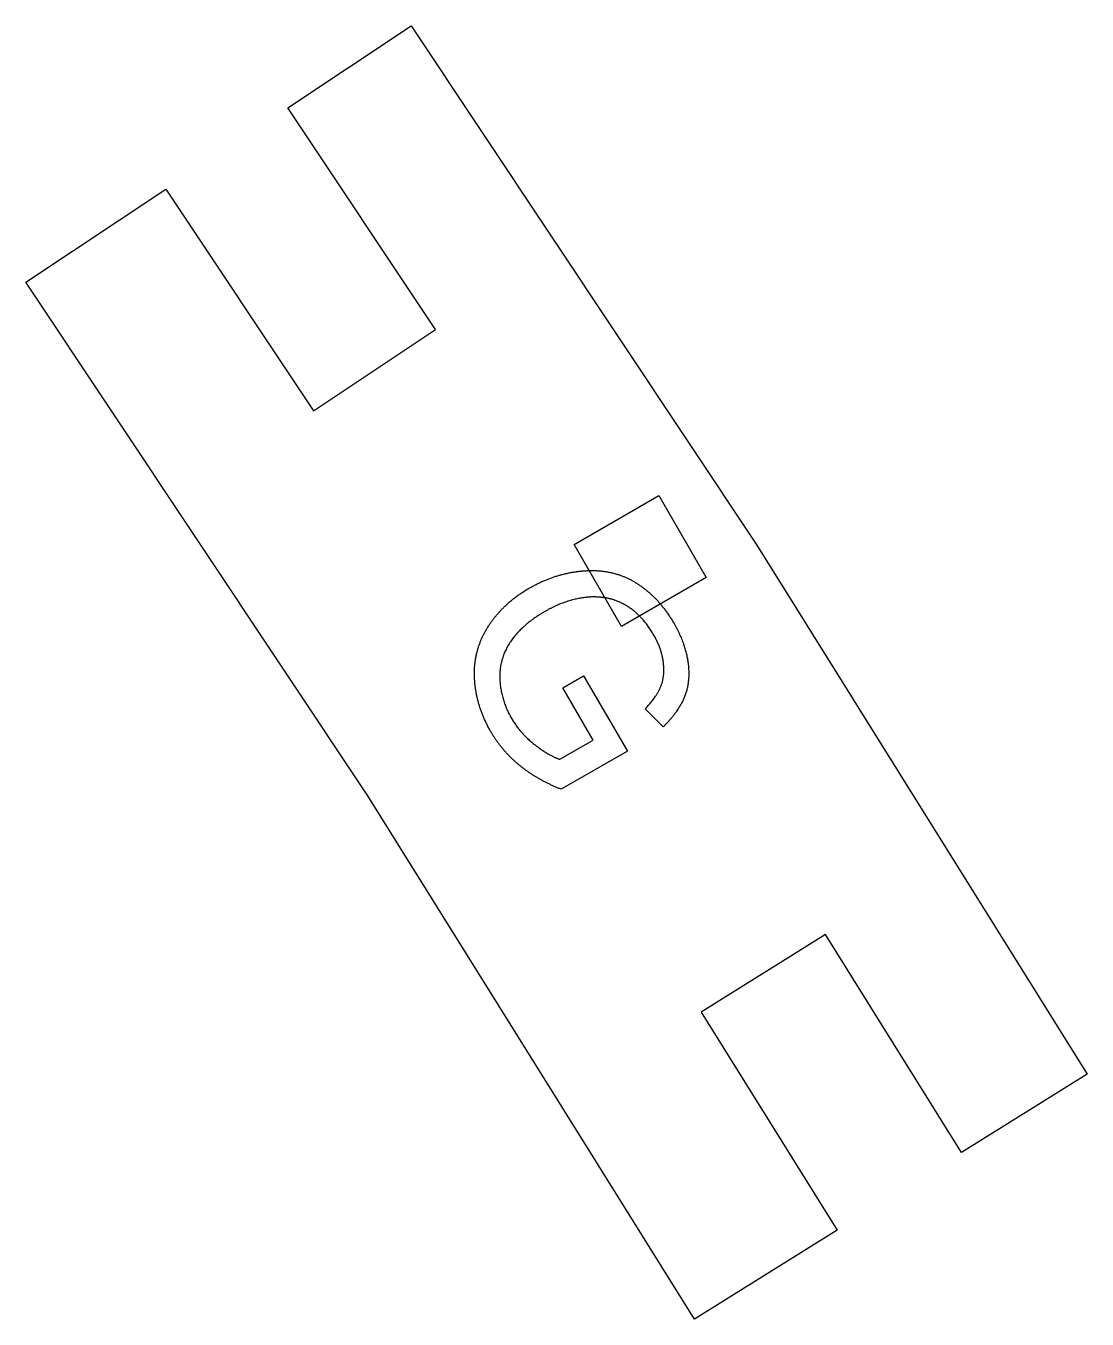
# Model space of a CAD drawing. Header units: millimetres. Extents: x 108.2 to 128.8, y 50.7 to 75.9.
import ezdxf

# ---------------------------------------------------------------- set-up
doc = ezdxf.new("R2010")
doc.units = ezdxf.units.MM
doc.layers.get('0').update_dxf_attribs({"linetype": 'CONTINUOUS'})

msp = doc.modelspace()

# ---------------------------------------------------------------- linework, layer by layer
for p, q in [((118.597, 62.984), (119.003, 63.218)), ((119.003, 63.218), (119.853, 61.752)), ((119.185, 61.965), (118.597, 62.984)), ((120.55, 62.224), (120.198, 62.572)), ((118.54, 61.593), (119.185, 61.965)), ((119.853, 61.752), (118.567, 61.01))]:
    msp.add_line(p, q)
for points in [[(113.749, 68.374), (116.122, 69.953), (113.252, 74.265), (115.65, 75.861), (122.372, 65.76), (128.793, 55.466), (126.351, 53.943), (123.705, 58.185), (121.287, 56.677), (123.933, 52.435), (121.157, 50.703), (114.806, 60.884), (108.157, 70.875), (110.88, 72.686)], [(119.74, 64.176), (118.819, 65.771), (120.467, 66.723), (121.388, 65.128)]]:
    msp.add_lwpolyline(points, close=True)
for points in [[(117.951, 64.926), (118.456, 65.218), (119.017, 65.26)], [(119.017, 65.26), (119.577, 65.301), (120.019, 65.027)], [(117.15, 64.18), (117.44, 64.632), (117.951, 64.926)], [(120.019, 65.027), (120.461, 64.753), (120.76, 64.236)], [(119.025, 64.74), (118.628, 64.687), (118.252, 64.47)], [(119.494, 64.72), (119.257, 64.77), (119.025, 64.74)], [(119.959, 64.495), (119.731, 64.669), (119.494, 64.72)], [(118.252, 64.47), (117.789, 64.203), (117.569, 63.863)], [(120.369, 64.007), (120.187, 64.321), (119.959, 64.495)], [(116.881, 63.186), (116.859, 63.729), (117.15, 64.18)], [(120.76, 64.236), (120.977, 63.86), (121.03, 63.486)], [(120.553, 63.477), (120.52, 63.745), (120.369, 64.007)], [(117.569, 63.863), (117.349, 63.524), (117.374, 63.131)], [(120.502, 63.006), (120.587, 63.209), (120.553, 63.477)], [(121.03, 63.486), (121.084, 63.112), (120.966, 62.814)], [(117.198, 62.132), (116.903, 62.642), (116.881, 63.186)], [(117.374, 63.131), (117.399, 62.739), (117.596, 62.397)], [(120.198, 62.572), (120.418, 62.803), (120.502, 63.006)], [(120.966, 62.814), (120.848, 62.516), (120.55, 62.224)], [(117.596, 62.397), (117.768, 62.099), (118.047, 61.882)], [(117.759, 61.473), (117.416, 61.754), (117.198, 62.132)], [(118.047, 61.882), (118.325, 61.664), (118.54, 61.593)], [(118.567, 61.01), (118.103, 61.192), (117.759, 61.473)]]:
    msp.add_open_spline(points, degree=2)

doc.saveas('drawing.dxf')
